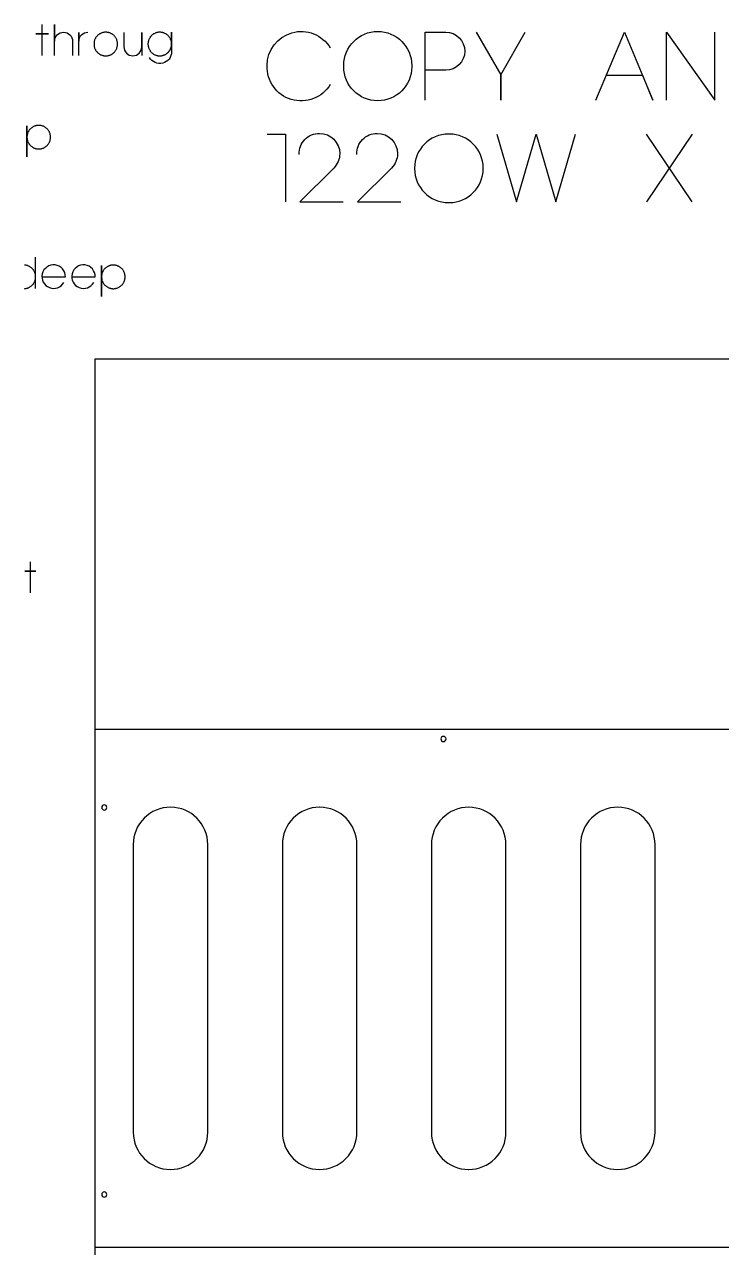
# Model space of a CAD drawing. Extents: x -767 to 4980, y -439 to 2808.
# Drawn here: x -68 to 605, y 1582 to 2763 of the extents above; entities that cross this region are included whole.
import ezdxf

# ---------------------------------------------------------------- set-up
doc = ezdxf.new("R2010")
doc.units = 0
for name, color, linetype in [('LAYER_10', 18, 'CONTINUOUS'), ('T5_LOGOLAYER_2', 18, 'CONTINUOUS'), ('T5_LOGOLAYER_21', 18, 'CONTINUOUS')]:
    doc.layers.add(name, color=color, linetype=linetype)

msp = doc.modelspace()

# ---------------------------------------------------------------- linework, layer by layer
at = {"layer": 'LAYER_10'}
for points in [[(0, 0), (1220, 0), (1220, 2440), (0, 2440)], [(0, 1582), (1010, 1582), (1010, 2082), (0, 2082)]]:
    msp.add_lwpolyline(points, close=True, dxfattribs=at)
for points in [[(336.6, 2075.5, 0.414214), (334.1, 2073, 0.414214), (336.6, 2070.5, 0.414214), (339.1, 2073, 0.414214)], [(9, 2009.3, 0.414214), (6.5, 2006.8, 0.414214), (9, 2004.3, 0.414214), (11.5, 2006.8, 0.414214)], [(9, 2009.3, 0.414214), (6.5, 2006.8, 0.414214), (9, 2004.3, 0.414214), (11.5, 2006.8, 0.414214)], [(37, 1971), (37, 1693, 0.413204), (72.9, 1657), (73, 1657, 0.414214), (109, 1693), (109, 1971, 0.413725), (73.1, 2007), (73, 2007, 0.414214)], [(181, 1971), (181, 1693, 0.413204), (216.9, 1657), (217, 1657, 0.414214), (253, 1693), (253, 1971, 0.413725), (217.1, 2007), (217, 2007, 0.414214)], [(325, 1971), (325, 1693, 0.413204), (360.9, 1657), (361, 1657, 0.414214), (397, 1693), (397, 1971, 0.413725), (361.1, 2007), (361, 2007, 0.414214)], [(469, 1971), (469, 1693, 0.413204), (504.9, 1657), (505, 1657, 0.414214), (541, 1693), (541, 1971, 0.413725), (505.1, 2007), (505, 2007, 0.414214)], [(9, 1635.3, 0.414214), (6.5, 1632.8, 0.414214), (9, 1630.3, 0.414214), (11.5, 1632.8, 0.414214)], [(9, 1635.3, 0.414214), (6.5, 1632.8, 0.414214), (9, 1630.3, 0.414214), (11.5, 1632.8, 0.414214)]]:
    msp.add_lwpolyline(points, format="xyb", close=True, dxfattribs=at)
at = {"layer": 'T5_LOGOLAYER_2'}
for points in [[(-51, 2733.4), (-51, 2754.4), (-57, 2754.4), (-45, 2754.4), (-51, 2754.4), (-51, 2763.4)], [(-68.1, 2508.1), (-67.5, 2508.2), (-66.9, 2508.2), (-66.4, 2508.3), (-65.8, 2508.5), (-65.3, 2508.6), (-64.7, 2508.8), (-64.2, 2509), (-63.7, 2509.2), (-63.2, 2509.5), (-62.8, 2509.8), (-62.3, 2510.1), (-61.8, 2510.4), (-61.4, 2510.7), (-61, 2511.1), (-60.6, 2511.5), (-60.2, 2511.8), (-59.9, 2512.3), (-59.5, 2512.7), (-59.2, 2513.1), (-58.9, 2513.6), (-58.6, 2514.1), (-58.4, 2514.6), (-58.2, 2515.1), (-58, 2515.6), (-57.8, 2516.1), (-57.6, 2516.7), (-57.5, 2517.2), (-57.4, 2517.8), (-57.3, 2518.3), (-57.3, 2518.9), (-57.3, 2519.5), (-57.3, 2538.4)], [(-57.3, 2508.4), (-57.3, 2519.5), (-57.3, 2520.1), (-57.3, 2520.7), (-57.4, 2521.2), (-57.5, 2521.8), (-57.6, 2522.4), (-57.8, 2522.9), (-58, 2523.4), (-58.2, 2523.9), (-58.4, 2524.5), (-58.6, 2524.9), (-58.9, 2525.4), (-59.2, 2525.9), (-59.5, 2526.3), (-59.9, 2526.8), (-60.2, 2527.2), (-60.6, 2527.6), (-61, 2528), (-61.4, 2528.3), (-61.8, 2528.6), (-62.3, 2529), (-62.8, 2529.3), (-63.2, 2529.5), (-63.7, 2529.8), (-64.2, 2530), (-64.7, 2530.2), (-65.3, 2530.4), (-65.8, 2530.6), (-66.4, 2530.7), (-66.9, 2530.8), (-67.5, 2530.9), (-68.1, 2530.9)]]:
    msp.add_lwpolyline(points, dxfattribs=at)
for points in [[(-39, 2733.4), (-39, 2763.4), (-39, 2747.2, -1), (-21.6, 2747.2), (-21.6, 2733.4)], [(-15.6, 2733.4), (-15.6, 2755.6), (-15.6, 2747.2, -0.416092), (-6.9, 2755.9)], [(27.9, 2755.6), (27.9, 2741.8, 1), (45.3, 2741.8), (45.3, 2755.6), (45.3, 2733.4)], [(62.6, 2733.1, 0.421631), (74, 2744.8), (74, 2755.9), (74, 2737, -0.782349), (52.7, 2731.6)], [(-50.7, 2519.5), (-28.5, 2519.5, 0.90232), (-50.9, 2522.3, 0.862347), (-30, 2514.1)], [(-21.9, 2519.5), (0.3, 2519.5, 0.90232), (-22.1, 2522.3, 0.862347), (-1.2, 2514.1)]]:
    msp.add_lwpolyline(points, format="xyb", dxfattribs=at)
for points in [[(10.5, 2733.1), (11, 2733.1), (11.6, 2733.2), (12.2, 2733.2), (12.7, 2733.3), (13.3, 2733.5), (13.8, 2733.6), (14.4, 2733.8), (14.9, 2734), (15.4, 2734.2), (15.9, 2734.5), (16.4, 2734.8), (16.8, 2735.1), (17.3, 2735.4), (17.7, 2735.7), (18.1, 2736.1), (18.5, 2736.5), (18.9, 2736.8), (19.2, 2737.3), (19.6, 2737.7), (19.9, 2738.1), (20.2, 2738.6), (20.5, 2739.1), (20.7, 2739.6), (21, 2740.1), (21.2, 2740.6), (21.3, 2741.1), (21.5, 2741.7), (21.6, 2742.2), (21.7, 2742.8), (21.8, 2743.3), (21.8, 2743.9), (21.9, 2744.5), (21.8, 2745.1), (21.8, 2745.7), (21.7, 2746.2), (21.6, 2746.8), (21.5, 2747.4), (21.3, 2747.9), (21.2, 2748.4), (21, 2748.9), (20.7, 2749.5), (20.5, 2749.9), (20.2, 2750.4), (19.9, 2750.9), (19.6, 2751.3), (19.2, 2751.8), (18.9, 2752.2), (18.5, 2752.6), (18.1, 2753), (17.7, 2753.3), (17.3, 2753.6), (16.8, 2754), (16.4, 2754.3), (15.9, 2754.5), (15.4, 2754.8), (14.9, 2755), (14.4, 2755.2), (13.8, 2755.4), (13.3, 2755.6), (12.7, 2755.7), (12.2, 2755.8), (11.6, 2755.9), (11, 2755.9), (10.5, 2755.9), (9.9, 2755.9), (9.3, 2755.9), (8.7, 2755.8), (8.2, 2755.7), (7.6, 2755.6), (7.1, 2755.4), (6.5, 2755.2), (6, 2755), (5.5, 2754.8), (5, 2754.5), (4.5, 2754.3), (4.1, 2754), (3.6, 2753.6), (3.2, 2753.3), (2.8, 2753), (2.4, 2752.6), (2, 2752.2), (1.7, 2751.8), (1.3, 2751.3), (1, 2750.9), (0.7, 2750.4), (0.4, 2749.9), (0.2, 2749.5), (-0.1, 2748.9), (-0.3, 2748.4), (-0.4, 2747.9), (-0.6, 2747.4), (-0.7, 2746.8), (-0.8, 2746.2), (-0.9, 2745.7), (-0.9, 2745.1), (-0.9, 2744.5), (-0.9, 2743.9), (-0.9, 2743.3), (-0.8, 2742.8), (-0.7, 2742.2), (-0.6, 2741.7), (-0.4, 2741.1), (-0.3, 2740.6), (-0.1, 2740.1), (0.2, 2739.6), (0.4, 2739.1), (0.7, 2738.6), (1, 2738.1), (1.3, 2737.7), (1.7, 2737.3), (2, 2736.8), (2.4, 2736.5), (2.8, 2736.1), (3.2, 2735.7), (3.6, 2735.4), (4.1, 2735.1), (4.5, 2734.8), (5, 2734.5), (5.5, 2734.2), (6, 2734), (6.5, 2733.8), (7.1, 2733.6), (7.6, 2733.5), (8.2, 2733.3), (8.7, 2733.2), (9.3, 2733.2), (9.9, 2733.1)], [(62.6, 2733.1), (63.2, 2733.1), (63.8, 2733.2), (64.3, 2733.2), (64.9, 2733.3), (65.5, 2733.5), (66, 2733.6), (66.5, 2733.8), (67, 2734), (67.6, 2734.2), (68, 2734.5), (68.5, 2734.8), (69, 2735.1), (69.4, 2735.4), (69.9, 2735.7), (70.3, 2736.1), (70.7, 2736.5), (71.1, 2736.8), (71.4, 2737.3), (71.7, 2737.7), (72.1, 2738.1), (72.4, 2738.6), (72.6, 2739.1), (72.9, 2739.6), (73.1, 2740.1), (73.3, 2740.6), (73.5, 2741.1), (73.7, 2741.7), (73.8, 2742.2), (73.9, 2742.8), (74, 2743.3), (74, 2743.9), (74, 2744.5), (74, 2745.1), (74, 2745.7), (73.9, 2746.2), (73.8, 2746.8), (73.7, 2747.4), (73.5, 2747.9), (73.3, 2748.4), (73.1, 2748.9), (72.9, 2749.5), (72.6, 2749.9), (72.4, 2750.4), (72.1, 2750.9), (71.7, 2751.3), (71.4, 2751.8), (71.1, 2752.2), (70.7, 2752.6), (70.3, 2753), (69.9, 2753.3), (69.4, 2753.6), (69, 2754), (68.5, 2754.3), (68, 2754.5), (67.6, 2754.8), (67, 2755), (66.5, 2755.2), (66, 2755.4), (65.5, 2755.6), (64.9, 2755.7), (64.3, 2755.8), (63.8, 2755.9), (63.2, 2755.9), (62.6, 2755.9), (62, 2755.9), (61.4, 2755.9), (60.9, 2755.8), (60.3, 2755.7), (59.8, 2755.6), (59.2, 2755.4), (58.7, 2755.2), (58.2, 2755), (57.7, 2754.8), (57.2, 2754.5), (56.7, 2754.3), (56.2, 2754), (55.8, 2753.6), (55.4, 2753.3), (54.9, 2753), (54.6, 2752.6), (54.2, 2752.2), (53.8, 2751.8), (53.5, 2751.3), (53.2, 2750.9), (52.9, 2750.4), (52.6, 2749.9), (52.3, 2749.5), (52.1, 2748.9), (51.9, 2748.4), (51.7, 2747.9), (51.6, 2747.4), (51.4, 2746.8), (51.3, 2746.2), (51.3, 2745.7), (51.2, 2745.1), (51.2, 2744.5), (51.2, 2743.9), (51.3, 2743.3), (51.3, 2742.8), (51.4, 2742.2), (51.6, 2741.7), (51.7, 2741.1), (51.9, 2740.6), (52.1, 2740.1), (52.3, 2739.6), (52.6, 2739.1), (52.9, 2738.6), (53.2, 2738.1), (53.5, 2737.7), (53.8, 2737.3), (54.2, 2736.8), (54.6, 2736.5), (54.9, 2736.1), (55.4, 2735.7), (55.8, 2735.4), (56.2, 2735.1), (56.7, 2734.8), (57.2, 2734.5), (57.7, 2734.2), (58.2, 2734), (58.7, 2733.8), (59.2, 2733.6), (59.8, 2733.5), (60.3, 2733.3), (60.9, 2733.2), (61.4, 2733.2), (62, 2733.1)], [(-65.7, 2643.4), (-65.7, 2665.6), (-65.7, 2654.5), (-65.7, 2653.9), (-65.6, 2653.3), (-65.5, 2652.8), (-65.4, 2652.2), (-65.3, 2651.7), (-65.2, 2651.1), (-65, 2650.6), (-64.8, 2650.1), (-64.5, 2649.6), (-64.3, 2649.1), (-64, 2648.6), (-63.7, 2648.1), (-63.4, 2647.7), (-63.1, 2647.3), (-62.7, 2646.8), (-62.3, 2646.5), (-61.9, 2646.1), (-61.5, 2645.7), (-61.1, 2645.4), (-60.6, 2645.1), (-60.2, 2644.8), (-59.7, 2644.5), (-59.2, 2644.2), (-58.7, 2644), (-58.2, 2643.8), (-57.7, 2643.6), (-57.1, 2643.5), (-56.6, 2643.3), (-56, 2643.2), (-55.4, 2643.2), (-54.9, 2643.1), (-54.3, 2643.1), (-53.7, 2643.1), (-53.1, 2643.2), (-52.5, 2643.2), (-52, 2643.3), (-51.4, 2643.5), (-50.9, 2643.6), (-50.3, 2643.8), (-49.8, 2644), (-49.3, 2644.2), (-48.8, 2644.5), (-48.4, 2644.8), (-47.9, 2645.1), (-47.4, 2645.4), (-47, 2645.7), (-46.6, 2646.1), (-46.2, 2646.5), (-45.8, 2646.8), (-45.5, 2647.3), (-45.1, 2647.7), (-44.8, 2648.1), (-44.5, 2648.6), (-44.2, 2649.1), (-44, 2649.6), (-43.8, 2650.1), (-43.6, 2650.6), (-43.4, 2651.1), (-43.2, 2651.7), (-43.1, 2652.2), (-43, 2652.8), (-42.9, 2653.3), (-42.9, 2653.9), (-42.9, 2654.5), (-42.9, 2655.1), (-42.9, 2655.7), (-43, 2656.2), (-43.1, 2656.8), (-43.2, 2657.4), (-43.4, 2657.9), (-43.6, 2658.4), (-43.8, 2658.9), (-44, 2659.5), (-44.2, 2659.9), (-44.5, 2660.4), (-44.8, 2660.9), (-45.1, 2661.3), (-45.5, 2661.8), (-45.8, 2662.2), (-46.2, 2662.6), (-46.6, 2663), (-47, 2663.3), (-47.4, 2663.6), (-47.9, 2664), (-48.4, 2664.3), (-48.8, 2664.5), (-49.3, 2664.8), (-49.8, 2665), (-50.3, 2665.2), (-50.9, 2665.4), (-51.4, 2665.6), (-52, 2665.7), (-52.5, 2665.8), (-53.1, 2665.9), (-53.7, 2665.9), (-54.3, 2665.9), (-54.9, 2665.9), (-55.4, 2665.9), (-56, 2665.8), (-56.6, 2665.7), (-57.1, 2665.6), (-57.7, 2665.4), (-58.2, 2665.2), (-58.7, 2665), (-59.2, 2664.8), (-59.7, 2664.5), (-60.2, 2664.3), (-60.6, 2664), (-61.1, 2663.6), (-61.5, 2663.3), (-61.9, 2663), (-62.3, 2662.6), (-62.7, 2662.2), (-63.1, 2661.8), (-63.4, 2661.3), (-63.7, 2660.9), (-64, 2660.4), (-64.3, 2659.9), (-64.5, 2659.5), (-64.8, 2658.9), (-65, 2658.4), (-65.2, 2657.9), (-65.3, 2657.4), (-65.4, 2656.8), (-65.5, 2656.2), (-65.6, 2655.7), (-65.7, 2655.1), (-65.7, 2654.5), (-65.7, 2635.6)], [(6.3, 2508.4), (6.3, 2530.6), (6.3, 2519.5), (6.3, 2518.9), (6.4, 2518.3), (6.5, 2517.8), (6.6, 2517.2), (6.7, 2516.7), (6.8, 2516.1), (7, 2515.6), (7.2, 2515.1), (7.5, 2514.6), (7.7, 2514.1), (8, 2513.6), (8.3, 2513.1), (8.6, 2512.7), (8.9, 2512.3), (9.3, 2511.8), (9.7, 2511.5), (10.1, 2511.1), (10.5, 2510.7), (10.9, 2510.4), (11.4, 2510.1), (11.8, 2509.8), (12.3, 2509.5), (12.8, 2509.2), (13.3, 2509), (13.8, 2508.8), (14.3, 2508.6), (14.9, 2508.5), (15.4, 2508.3), (16, 2508.2), (16.6, 2508.2), (17.1, 2508.1), (17.7, 2508.1), (18.3, 2508.1), (18.9, 2508.2), (19.5, 2508.2), (20, 2508.3), (20.6, 2508.5), (21.1, 2508.6), (21.7, 2508.8), (22.2, 2509), (22.7, 2509.2), (23.2, 2509.5), (23.6, 2509.8), (24.1, 2510.1), (24.6, 2510.4), (25, 2510.7), (25.4, 2511.1), (25.8, 2511.5), (26.2, 2511.8), (26.5, 2512.3), (26.9, 2512.7), (27.2, 2513.1), (27.5, 2513.6), (27.8, 2514.1), (28, 2514.6), (28.2, 2515.1), (28.4, 2515.6), (28.6, 2516.1), (28.8, 2516.7), (28.9, 2517.2), (29, 2517.8), (29.1, 2518.3), (29.1, 2518.9), (29.1, 2519.5), (29.1, 2520.1), (29.1, 2520.7), (29, 2521.2), (28.9, 2521.8), (28.8, 2522.4), (28.6, 2522.9), (28.4, 2523.4), (28.2, 2523.9), (28, 2524.5), (27.8, 2524.9), (27.5, 2525.4), (27.2, 2525.9), (26.9, 2526.3), (26.5, 2526.8), (26.2, 2527.2), (25.8, 2527.6), (25.4, 2528), (25, 2528.3), (24.6, 2528.6), (24.1, 2529), (23.6, 2529.3), (23.2, 2529.5), (22.7, 2529.8), (22.2, 2530), (21.7, 2530.2), (21.1, 2530.4), (20.6, 2530.6), (20, 2530.7), (19.5, 2530.8), (18.9, 2530.9), (18.3, 2530.9), (17.7, 2530.9), (17.1, 2530.9), (16.6, 2530.9), (16, 2530.8), (15.4, 2530.7), (14.9, 2530.6), (14.3, 2530.4), (13.8, 2530.2), (13.3, 2530), (12.8, 2529.8), (12.3, 2529.5), (11.8, 2529.3), (11.4, 2529), (10.9, 2528.6), (10.5, 2528.3), (10.1, 2528), (9.7, 2527.6), (9.3, 2527.2), (8.9, 2526.8), (8.6, 2526.3), (8.3, 2525.9), (8, 2525.4), (7.7, 2524.9), (7.5, 2524.5), (7.2, 2523.9), (7, 2523.4), (6.8, 2522.9), (6.7, 2522.4), (6.6, 2521.8), (6.5, 2521.2), (6.4, 2520.7), (6.3, 2520.1), (6.3, 2519.5), (6.3, 2500.6)]]:
    msp.add_lwpolyline(points, close=True, dxfattribs=at)
at = {"layer": 'T5_LOGOLAYER_21'}
for points in [[(227.3, 2705.5, -0.77786), (166.3, 2723.8, -0.756443), (227.3, 2740.9)], [(319.1, 2690.4), (319.1, 2756), (338.8, 2756, -1), (338.8, 2719.2), (319.1, 2719.2)], [(197.2, 2637.9, -0.423868), (216.8, 2658.2, -0.413911), (236.5, 2638.5, -0.194637), (230.6, 2624.7), (197.8, 2591.9), (239.8, 2591.9)], [(252.9, 2637.9, -0.423868), (272.6, 2658.2, -0.413911), (292.3, 2638.5, -0.194637), (286.4, 2624.7), (253.6, 2591.9), (295.6, 2591.9)]]:
    msp.add_lwpolyline(points, format="xyb", dxfattribs=at)
for points in [[(306, 2722.5, -1), (240.3, 2722.5), (240.3, 2723.8, -1), (306, 2723.8)], [(341.5, 2591.3), (342.2, 2591.3, 0.413333), (375, 2624.1), (375, 2624.7, 0.413333), (342.2, 2657.5), (341.5, 2657.5, 0.413333), (308.7, 2624.7), (308.7, 2624.1, 0.413333)]]:
    msp.add_lwpolyline(points, format="xyb", close=True, dxfattribs=at)
for points in [[(368.3, 2756), (391.9, 2714.6), (391.9, 2690.4), (391.9, 2714.6), (415.6, 2756)], [(483.8, 2690.4), (511.4, 2756), (538.9, 2690.4), (529.1, 2714), (494.3, 2714)], [(552, 2690.4), (552, 2756), (598.6, 2690.4), (598.6, 2756)], [(166.3, 2657.5), (184, 2657.5), (184, 2591.9)], [(388.1, 2657.5), (407.2, 2591.9), (426.2, 2657.5), (445.2, 2591.9), (464.2, 2657.5)], [(532.5, 2657.5), (576.5, 2591.9)], [(533.1, 2591.9), (577.1, 2657.5)], [(-62.4, 2214.3), (-62.4, 2235.3), (-67.8, 2235.3), (-57.1, 2235.3), (-62.4, 2235.3), (-62.4, 2244.3)]]:
    msp.add_lwpolyline(points, dxfattribs=at)

doc.saveas('drawing.dxf')
